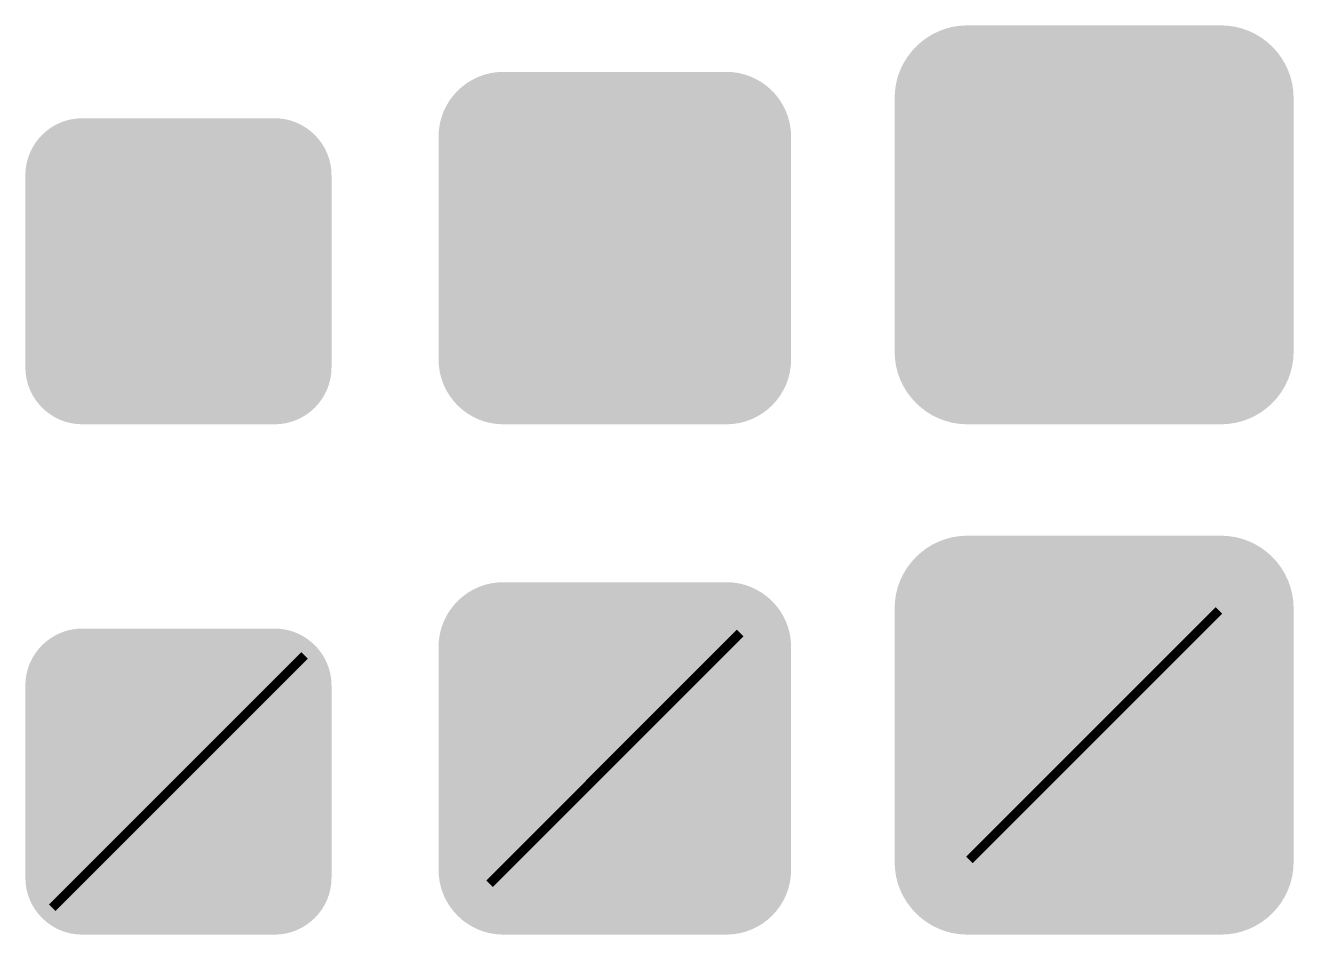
# Model space of a CAD drawing. Header units: millimetres. Extents: x 5277 to 6029, y 2052 to 2709.
# Drawn here: x 5904 to 5931.33, y 2491.63 to 2511.23 of the extents above; entities that cross this region are included whole.
import ezdxf

# ---------------------------------------------------------------- set-up
doc = ezdxf.new("R2010")
doc.units = ezdxf.units.MM
doc.layers.add('AirTransportObj', color=7, linetype='CONTINUOUS', true_color=0x000000, plot=False)

# ---------------------------------------------------------------- blocks, each defined once
blk = doc.blocks.new('602031206_рек_мз')
at = {"layer": 'AirTransportObj', "linetype": 'Continuous'}
h = blk.add_hatch(color=256, dxfattribs=at)
edge = h.paths.add_edge_path()
edge.add_spline(control_points=[(0, 0), (0, 0.675), (0.55, 1.225), (1.225, 1.225)], knot_values=[-1, -1, -1, -1, 0, 0, 0, 0], degree=3, periodic=0)
edge.add_line((1.225, 1.225), (5.372, 1.225))
edge.add_spline(control_points=[(5.372, 1.225), (6.047, 1.225), (6.598, 0.675), (6.598, 0)], knot_values=[-1, -1, -1, -1, 0, 0, 0, 0], degree=3, periodic=0)
edge.add_line((6.598, 0), (6.598, -4.147))
edge.add_spline(control_points=[(6.598, -4.147), (6.598, -4.822), (6.047, -5.372), (5.372, -5.372)], knot_values=[-1, -1, -1, -1, 0, 0, 0, 0], degree=3, periodic=0)
edge.add_line((5.372, -5.372), (1.225, -5.372))
edge.add_spline(control_points=[(1.225, -5.372), (0.55, -5.372), (0, -4.822), (0, -4.147)], knot_values=[-1, -1, -1, -1, 0, 0, 0, 0], degree=3, periodic=0)
edge.add_line((0, -4.147), (0, 0))
edge = h.paths.add_edge_path(flags=16)
edge.add_spline(control_points=[(0.313, -4.147), (0.313, -4.652), (0.72, -5.059), (1.225, -5.059)], knot_values=[-1, -1, -1, -1, 0, 0, 0, 0], degree=3, periodic=0)
edge.add_line((1.225, -5.059), (5.372, -5.059))
edge.add_spline(control_points=[(5.372, -5.059), (5.878, -5.059), (6.285, -4.652), (6.285, -4.147)], knot_values=[-1, -1, -1, -1, 0, 0, 0, 0], degree=3, periodic=0)
edge.add_line((6.285, -4.147), (6.285, 0))
edge.add_spline(control_points=[(6.285, 0), (6.285, 0.505), (5.878, 0.912), (5.372, 0.912)], knot_values=[-1, -1, -1, -1, 0, 0, 0, 0], degree=3, periodic=0)
edge.add_line((5.372, 0.912), (1.225, 0.912))
edge.add_spline(control_points=[(1.225, 0.912), (0.72, 0.912), (0.313, 0.505), (0.313, 0)], knot_values=[-1, -1, -1, -1, 0, 0, 0, 0], degree=3, periodic=0)
edge.add_line((0.313, 0), (0.313, -4.147))
at = {"layer": 'AirTransportObj', "linetype": 'Continuous', "true_color": 0xffff00}
h = blk.add_hatch(color=2, dxfattribs=at)
edge = h.paths.add_edge_path()
edge.add_line((0.313, 0), (0.313, -4.147))
edge.add_spline(control_points=[(0.313, -4.147), (0.313, -4.652), (0.72, -5.059), (1.225, -5.059)], knot_values=[-1, -1, -1, -1, 0, 0, 0, 0], degree=3, periodic=0)
edge.add_line((1.225, -5.059), (5.372, -5.059))
edge.add_spline(control_points=[(5.372, -5.059), (5.878, -5.059), (6.285, -4.652), (6.285, -4.147)], knot_values=[-1, -1, -1, -1, 0, 0, 0, 0], degree=3, periodic=0)
edge.add_line((6.285, -4.147), (6.285, 0))
edge.add_spline(control_points=[(6.285, 0), (6.285, 0.505), (5.878, 0.912), (5.372, 0.912)], knot_values=[-1, -1, -1, -1, 0, 0, 0, 0], degree=3, periodic=0)
edge.add_line((5.372, 0.912), (1.225, 0.912))
edge.add_spline(control_points=[(1.225, 0.912), (0.72, 0.912), (0.313, 0.505), (0.313, 0)], knot_values=[-1, -1, -1, -1, 0, 0, 0, 0], degree=3, periodic=0)
at = {"layer": 'AirTransportObj', "linetype": 'Continuous'}
h = blk.add_hatch(color=256, dxfattribs=at)
h.paths.add_polyline_path([(4.385, 0.705), (4.856, 0.411), (4.797, 0.272), (4.688, -0.048), (4.637, -0.229), (4.578, -0.456), (4.519, -0.89), (4.519, -1.096), (4.519, -1.125), (4.519, -1.155), (4.524, -1.378), (4.599, -1.836), (4.671, -2.072), (4.742, -2.312), (4.949, -2.791), (5.083, -3.031), (4.469, -3.04), (4.318, -2.808), (4.078, -2.329), (3.989, -2.08), (3.93, -1.912), (3.85, -1.559), (3.829, -1.373), (3.442, -1.373), (3.956, -4.319), (5.386, -4.319), (5.386, -4.841), (1.263, -4.841), (1.263, -4.319), (1.928, -4.319), (2.079, 0.108), (3.19, 0.108), (3.35, -0.835), (3.829, -0.835), (3.838, -0.717), (3.901, -0.427), (3.956, -0.254), (4.027, -0.014), (4.242, 0.465)])
h.paths.add_polyline_path([(5.113, -0.894), (5.161, -0.94), (5.21, -1.054), (5.21, -1.121), (5.21, -1.188), (5.161, -1.304), (5.113, -1.352), (5.064, -1.401), (4.949, -1.449), (4.881, -1.449), (4.814, -1.449), (4.7, -1.401), (4.654, -1.352), (4.608, -1.304), (4.562, -1.188), (4.562, -1.121), (4.562, -1.054), (4.608, -0.94), (4.654, -0.894), (4.7, -0.848), (4.814, -0.801), (4.881, -0.801), (4.949, -0.801), (5.064, -0.848)])
blk = doc.blocks.new('602031206_рек_рз')
at = {"layer": 'AirTransportObj', "linetype": 'Continuous'}
h = blk.add_hatch(color=256, dxfattribs=at)
edge = h.paths.add_edge_path()
edge.add_spline(control_points=[(-0.095, -0.169), (-0.095, 0.599), (0.531, 1.225), (1.3, 1.225)], knot_values=[-1, -1, -1, -1, 0, 0, 0, 0], degree=3, periodic=0)
edge.add_line((1.3, 1.225), (6.108, 1.225))
edge.add_spline(control_points=[(6.108, 1.225), (6.877, 1.225), (7.503, 0.599), (7.503, -0.169)], knot_values=[-1, -1, -1, -1, 0, 0, 0, 0], degree=3, periodic=0)
edge.add_line((7.503, -0.169), (7.503, -4.978))
edge.add_spline(control_points=[(7.503, -4.978), (7.503, -5.747), (6.877, -6.372), (6.108, -6.372)], knot_values=[-1, -1, -1, -1, 0, 0, 0, 0], degree=3, periodic=0)
edge.add_line((6.108, -6.372), (1.3, -6.372))
edge.add_spline(control_points=[(1.3, -6.372), (0.531, -6.372), (-0.095, -5.747), (-0.095, -4.978)], knot_values=[-1, -1, -1, -1, 0, 0, 0, 0], degree=3, periodic=0)
edge.add_line((-0.095, -4.978), (-0.095, -0.169))
edge = h.paths.add_edge_path(flags=16)
edge.add_spline(control_points=[(0.218, -4.978), (0.218, -5.577), (0.701, -6.059), (1.3, -6.059)], knot_values=[-1, -1, -1, -1, 0, 0, 0, 0], degree=3, periodic=0)
edge.add_line((1.3, -6.059), (6.108, -6.059))
edge.add_spline(control_points=[(6.108, -6.059), (6.707, -6.059), (7.19, -5.577), (7.19, -4.978)], knot_values=[-1, -1, -1, -1, 0, 0, 0, 0], degree=3, periodic=0)
edge.add_line((7.19, -4.978), (7.19, -0.169))
edge.add_spline(control_points=[(7.19, -0.169), (7.19, 0.43), (6.707, 0.912), (6.108, 0.912)], knot_values=[-1, -1, -1, -1, 0, 0, 0, 0], degree=3, periodic=0)
edge.add_line((6.108, 0.912), (1.3, 0.912))
edge.add_spline(control_points=[(1.3, 0.912), (0.701, 0.912), (0.218, 0.43), (0.218, -0.169)], knot_values=[-1, -1, -1, -1, 0, 0, 0, 0], degree=3, periodic=0)
edge.add_line((0.218, -0.169), (0.218, -4.978))
at = {"layer": 'AirTransportObj', "linetype": 'Continuous', "true_color": 0xffff00}
h = blk.add_hatch(color=2, dxfattribs=at)
edge = h.paths.add_edge_path()
edge.add_spline(control_points=[(0.218, -4.978), (0.218, -5.577), (0.701, -6.059), (1.3, -6.059)], knot_values=[-1, -1, -1, -1, 0, 0, 0, 0], degree=3, periodic=0)
edge.add_line((1.3, -6.059), (6.108, -6.059))
edge.add_spline(control_points=[(6.108, -6.059), (6.707, -6.059), (7.19, -5.577), (7.19, -4.978)], knot_values=[-1, -1, -1, -1, 0, 0, 0, 0], degree=3, periodic=0)
edge.add_line((7.19, -4.978), (7.19, -0.169))
edge.add_spline(control_points=[(7.19, -0.169), (7.19, 0.43), (6.707, 0.912), (6.108, 0.912)], knot_values=[-1, -1, -1, -1, 0, 0, 0, 0], degree=3, periodic=0)
edge.add_line((6.108, 0.912), (1.3, 0.912))
edge.add_spline(control_points=[(1.3, 0.912), (0.701, 0.912), (0.218, 0.43), (0.218, -0.169)], knot_values=[-1, -1, -1, -1, 0, 0, 0, 0], degree=3, periodic=0)
edge.add_line((0.218, -0.169), (0.218, -4.978))
at = {"layer": 'AirTransportObj', "linetype": 'Continuous'}
h = blk.add_hatch(color=256, dxfattribs=at)
edge = h.paths.add_edge_path()
edge.add_line((0.426, -0.513), (0.426, -4.634))
edge.add_spline(control_points=[(0.426, -4.634), (0.426, -5.305), (0.973, -5.852), (1.644, -5.852)], knot_values=[0, 0, 0, 0, 1, 1, 1, 1], degree=3, periodic=0)
edge.add_line((1.644, -5.852), (5.765, -5.852))
edge.add_spline(control_points=[(5.765, -5.852), (6.435, -5.852), (6.983, -5.305), (6.983, -4.634)], knot_values=[0, 0, 0, 0, 1, 1, 1, 1], degree=3, periodic=0)
edge.add_line((6.983, -4.634), (6.983, -0.513))
edge.add_spline(control_points=[(6.983, -0.513), (6.983, 0.158), (6.435, 0.705), (5.765, 0.705)], knot_values=[0, 0, 0, 0, 1, 1, 1, 1], degree=3, periodic=0)
edge.add_line((5.765, 0.705), (1.644, 0.705))
edge.add_spline(control_points=[(1.644, 0.705), (0.973, 0.705), (0.426, 0.158), (0.426, -0.513)], knot_values=[0, 0, 0, 0, 1, 1, 1, 1], degree=3, periodic=0)
edge = h.paths.add_edge_path(flags=16)
edge.add_spline(control_points=[(0.737, -4.634), (0.737, -5.136), (1.142, -5.541), (1.644, -5.541)], knot_values=[-1, -1, -1, -1, 0, 0, 0, 0], degree=3, periodic=0)
edge.add_line((1.644, -5.541), (5.765, -5.541))
edge.add_spline(control_points=[(5.765, -5.541), (6.267, -5.541), (6.671, -5.136), (6.671, -4.634)], knot_values=[-1, -1, -1, -1, 0, 0, 0, 0], degree=3, periodic=0)
edge.add_line((6.671, -4.634), (6.671, -0.513))
edge.add_spline(control_points=[(6.671, -0.513), (6.671, -0.011), (6.267, 0.394), (5.765, 0.394)], knot_values=[-1, -1, -1, -1, 0, 0, 0, 0], degree=3, periodic=0)
edge.add_line((5.765, 0.394), (1.644, 0.394))
edge.add_spline(control_points=[(1.644, 0.394), (1.142, 0.394), (0.737, -0.011), (0.737, -0.513)], knot_values=[-1, -1, -1, -1, 0, 0, 0, 0], degree=3, periodic=0)
edge.add_line((0.737, -0.513), (0.737, -4.634))
h = blk.add_hatch(color=256, dxfattribs=at)
h.paths.add_polyline_path([(4.771, 0.192), (5.243, -0.102), (5.184, -0.241), (5.074, -0.561), (5.024, -0.742), (4.965, -0.969), (4.906, -1.403), (4.906, -1.609), (4.906, -1.638), (4.906, -1.668), (4.91, -1.891), (4.986, -2.349), (5.058, -2.585), (5.129, -2.825), (5.335, -3.304), (5.47, -3.544), (4.856, -3.553), (4.704, -3.321), (4.464, -2.842), (4.376, -2.593), (4.317, -2.425), (4.237, -2.072), (4.216, -1.886), (3.829, -1.886), (4.342, -4.832), (5.773, -4.832), (5.773, -5.353), (1.649, -5.353), (1.649, -4.832), (2.314, -4.832), (2.466, -0.405), (3.577, -0.405), (3.736, -1.348), (4.216, -1.348), (4.224, -1.23), (4.288, -0.94), (4.342, -0.767), (4.414, -0.527), (4.628, -0.048)])
h.paths.add_polyline_path([(5.499, -1.407), (5.548, -1.453), (5.596, -1.567), (5.596, -1.634), (5.596, -1.701), (5.548, -1.817), (5.499, -1.865), (5.451, -1.914), (5.335, -1.962), (5.268, -1.962), (5.201, -1.962), (5.087, -1.914), (5.041, -1.865), (4.994, -1.817), (4.948, -1.701), (4.948, -1.634), (4.948, -1.567), (4.994, -1.453), (5.041, -1.407), (5.087, -1.36), (5.201, -1.314), (5.268, -1.314), (5.335, -1.314), (5.451, -1.36)])
blk = doc.blocks.new('602031206_рек_фз')
at = {"layer": 'AirTransportObj', "linetype": 'Continuous'}
h = blk.add_hatch(color=256, dxfattribs=at)
edge = h.paths.add_edge_path()
edge.add_spline(control_points=[(-0.266, -0.339), (-0.266, 0.523), (0.438, 1.227), (1.3, 1.227)], knot_values=[-1, -1, -1, -1, 0, 0, 0, 0], degree=3, periodic=0)
edge.add_line((1.3, 1.227), (6.769, 1.227))
edge.add_spline(control_points=[(6.769, 1.227), (7.632, 1.227), (8.333, 0.523), (8.333, -0.339)], knot_values=[-1, -1, -1, -1, 0, 0, 0, 0], degree=3, periodic=0)
edge.add_line((8.333, -0.339), (8.333, -5.806))
edge.add_spline(control_points=[(8.333, -5.806), (8.333, -6.669), (7.632, -7.372), (6.769, -7.372)], knot_values=[-1, -1, -1, -1, 0, 0, 0, 0], degree=3, periodic=0)
edge.add_line((6.769, -7.372), (1.3, -7.372))
edge.add_spline(control_points=[(1.3, -7.372), (0.438, -7.372), (-0.266, -6.669), (-0.266, -5.806)], knot_values=[-1, -1, -1, -1, 0, 0, 0, 0], degree=3, periodic=0)
edge.add_line((-0.266, -5.806), (-0.266, -0.339))
edge = h.paths.add_edge_path(flags=16)
edge.add_spline(control_points=[(0.047, -5.806), (0.047, -6.5), (0.606, -7.059), (1.3, -7.059)], knot_values=[-1, -1, -1, -1, 0, 0, 0, 0], degree=3, periodic=0)
edge.add_line((1.3, -7.059), (6.769, -7.059))
edge.add_spline(control_points=[(6.769, -7.059), (7.463, -7.059), (8.022, -6.5), (8.022, -5.806)], knot_values=[-1, -1, -1, -1, 0, 0, 0, 0], degree=3, periodic=0)
edge.add_line((8.022, -5.806), (8.022, -0.339))
edge.add_spline(control_points=[(8.022, -0.339), (8.022, 0.355), (7.463, 0.914), (6.769, 0.914)], knot_values=[-1, -1, -1, -1, 0, 0, 0, 0], degree=3, periodic=0)
edge.add_line((6.769, 0.914), (1.3, 0.914))
edge.add_spline(control_points=[(1.3, 0.914), (0.606, 0.914), (0.047, 0.355), (0.047, -0.339)], knot_values=[-1, -1, -1, -1, 0, 0, 0, 0], degree=3, periodic=0)
edge.add_line((0.047, -0.339), (0.047, -5.806))
at = {"layer": 'AirTransportObj', "linetype": 'Continuous', "true_color": 0xffff00}
h = blk.add_hatch(color=2, dxfattribs=at)
edge = h.paths.add_edge_path()
edge.add_spline(control_points=[(0.047, -5.806), (0.047, -6.5), (0.606, -7.059), (1.3, -7.059)], knot_values=[-1, -1, -1, -1, 0, 0, 0, 0], degree=3, periodic=0)
edge.add_line((1.3, -7.059), (6.769, -7.059))
edge.add_spline(control_points=[(6.769, -7.059), (7.463, -7.059), (8.022, -6.5), (8.022, -5.806)], knot_values=[-1, -1, -1, -1, 0, 0, 0, 0], degree=3, periodic=0)
edge.add_line((8.022, -5.806), (8.022, -0.339))
edge.add_spline(control_points=[(8.022, -0.339), (8.022, 0.355), (7.463, 0.914), (6.769, 0.914)], knot_values=[-1, -1, -1, -1, 0, 0, 0, 0], degree=3, periodic=0)
edge.add_line((6.769, 0.914), (1.3, 0.914))
edge.add_spline(control_points=[(1.3, 0.914), (0.606, 0.914), (0.047, 0.355), (0.047, -0.339)], knot_values=[-1, -1, -1, -1, 0, 0, 0, 0], degree=3, periodic=0)
edge.add_line((0.047, -0.339), (0.047, -5.806))
at = {"layer": 'AirTransportObj', "linetype": 'Continuous'}
h = blk.add_hatch(color=256, dxfattribs=at)
edge = h.paths.add_edge_path()
edge.add_line((0.252, -0.679), (0.252, -5.464))
edge.add_spline(control_points=[(0.252, -5.464), (0.252, -6.23), (0.877, -6.854), (1.642, -6.854)], knot_values=[0, 0, 0, 0, 1, 1, 1, 1], degree=3, periodic=0)
edge.add_line((1.642, -6.854), (6.427, -6.854))
edge.add_spline(control_points=[(6.427, -6.854), (7.193, -6.854), (7.815, -6.23), (7.815, -5.464)], knot_values=[0, 0, 0, 0, 1, 1, 1, 1], degree=3, periodic=0)
edge.add_line((7.815, -5.464), (7.815, -0.679))
edge.add_spline(control_points=[(7.815, -0.679), (7.815, 0.086), (7.193, 0.709), (6.427, 0.709)], knot_values=[0, 0, 0, 0, 1, 1, 1, 1], degree=3, periodic=0)
edge.add_line((6.427, 0.709), (1.642, 0.709))
edge.add_spline(control_points=[(1.642, 0.709), (0.877, 0.709), (0.252, 0.086), (0.252, -0.679)], knot_values=[0, 0, 0, 0, 1, 1, 1, 1], degree=3, periodic=0)
edge = h.paths.add_edge_path(flags=16)
edge.add_line((0.565, -0.679), (0.565, -5.464))
edge.add_spline(control_points=[(0.565, -5.464), (0.565, -6.06), (1.046, -6.541), (1.642, -6.541)], knot_values=[-1, -1, -1, -1, 0, 0, 0, 0], degree=3, periodic=0)
edge.add_line((1.642, -6.541), (6.427, -6.541))
edge.add_spline(control_points=[(6.427, -6.541), (7.024, -6.541), (7.502, -6.06), (7.502, -5.464)], knot_values=[-1, -1, -1, -1, 0, 0, 0, 0], degree=3, periodic=0)
edge.add_line((7.502, -5.464), (7.502, -0.679))
edge.add_spline(control_points=[(7.502, -0.679), (7.502, -0.083), (7.024, 0.396), (6.427, 0.396)], knot_values=[-1, -1, -1, -1, 0, 0, 0, 0], degree=3, periodic=0)
edge.add_line((6.427, 0.396), (1.642, 0.396))
edge.add_spline(control_points=[(1.642, 0.396), (1.046, 0.396), (0.565, -0.083), (0.565, -0.679)], knot_values=[-1, -1, -1, -1, 0, 0, 0, 0], degree=3, periodic=0)
h = blk.add_hatch(color=256, dxfattribs=at)
edge = h.paths.add_edge_path()
edge.add_line((0.77, -1.021), (0.77, -5.124))
edge.add_spline(control_points=[(0.77, -5.124), (0.77, -5.792), (1.314, -6.336), (1.982, -6.336)], knot_values=[0, 0, 0, 0, 1, 1, 1, 1], degree=3, periodic=0)
edge.add_line((1.982, -6.336), (6.085, -6.336))
edge.add_spline(control_points=[(6.085, -6.336), (6.753, -6.336), (7.297, -5.792), (7.297, -5.124)], knot_values=[0, 0, 0, 0, 1, 1, 1, 1], degree=3, periodic=0)
edge.add_line((7.297, -5.124), (7.297, -1.021))
edge.add_spline(control_points=[(7.297, -1.021), (7.297, -0.353), (6.753, 0.191), (6.085, 0.191)], knot_values=[0, 0, 0, 0, 1, 1, 1, 1], degree=3, periodic=0)
edge.add_line((6.085, 0.191), (1.982, 0.191))
edge.add_spline(control_points=[(1.982, 0.191), (1.314, 0.191), (0.77, -0.353), (0.77, -1.021)], knot_values=[0, 0, 0, 0, 1, 1, 1, 1], degree=3, periodic=0)
edge = h.paths.add_edge_path(flags=16)
edge.add_line((1.081, -1.021), (1.081, -5.124))
edge.add_spline(control_points=[(1.081, -5.124), (1.081, -5.624), (1.482, -6.025), (1.982, -6.025)], knot_values=[-1, -1, -1, -1, 0, 0, 0, 0], degree=3, periodic=0)
edge.add_line((1.982, -6.025), (6.085, -6.025))
edge.add_spline(control_points=[(6.085, -6.025), (6.585, -6.025), (6.986, -5.624), (6.986, -5.124)], knot_values=[-1, -1, -1, -1, 0, 0, 0, 0], degree=3, periodic=0)
edge.add_line((6.986, -5.124), (6.986, -1.021))
edge.add_spline(control_points=[(6.986, -1.021), (6.986, -0.521), (6.585, -0.12), (6.085, -0.12)], knot_values=[-1, -1, -1, -1, 0, 0, 0, 0], degree=3, periodic=0)
edge.add_line((6.085, -0.12), (1.982, -0.12))
edge.add_spline(control_points=[(1.982, -0.12), (1.482, -0.12), (1.081, -0.521), (1.081, -1.021)], knot_values=[-1, -1, -1, -1, 0, 0, 0, 0], degree=3, periodic=0)
h = blk.add_hatch(color=256, dxfattribs=at)
h.paths.add_polyline_path([(5.086, -0.316), (5.557, -0.61), (5.498, -0.749), (5.389, -1.069), (5.338, -1.25), (5.279, -1.477), (5.221, -1.91), (5.221, -2.117), (5.221, -2.146), (5.221, -2.175), (5.225, -2.398), (5.3, -2.857), (5.372, -3.093), (5.444, -3.333), (5.65, -3.812), (5.784, -4.052), (5.17, -4.06), (5.019, -3.829), (4.779, -3.349), (4.69, -3.101), (4.631, -2.933), (4.552, -2.579), (4.53, -2.394), (4.143, -2.394), (4.657, -5.34), (6.087, -5.34), (6.087, -5.861), (1.964, -5.861), (1.964, -5.34), (2.629, -5.34), (2.78, -0.913), (3.891, -0.913), (4.051, -1.856), (4.53, -1.856), (4.539, -1.738), (4.602, -1.448), (4.657, -1.275), (4.728, -1.035), (4.943, -0.556)])
h.paths.add_polyline_path([(5.814, -1.915), (5.862, -1.961), (5.911, -2.075), (5.911, -2.142), (5.911, -2.209), (5.862, -2.325), (5.814, -2.373), (5.765, -2.422), (5.65, -2.47), (5.582, -2.47), (5.515, -2.47), (5.401, -2.422), (5.355, -2.373), (5.309, -2.325), (5.263, -2.209), (5.263, -2.142), (5.263, -2.075), (5.309, -1.961), (5.355, -1.915), (5.401, -1.868), (5.515, -1.822), (5.582, -1.822), (5.65, -1.822), (5.765, -1.868)])
blk = doc.blocks.new('602031206_ликв_мз')
at = {"layer": 'AirTransportObj', "linetype": 'Continuous'}
h = blk.add_hatch(color=256, dxfattribs=at)
edge = h.paths.add_edge_path()
edge.add_spline(control_points=[(0, 0), (0, 0.675), (0.55, 1.225), (1.225, 1.225)], knot_values=[-1, -1, -1, -1, 0, 0, 0, 0], degree=3, periodic=0)
edge.add_line((1.225, 1.225), (5.372, 1.225))
edge.add_spline(control_points=[(5.372, 1.225), (6.047, 1.225), (6.598, 0.675), (6.598, 0)], knot_values=[-1, -1, -1, -1, 0, 0, 0, 0], degree=3, periodic=0)
edge.add_line((6.598, 0), (6.598, -4.147))
edge.add_spline(control_points=[(6.598, -4.147), (6.598, -4.822), (6.047, -5.372), (5.372, -5.372)], knot_values=[-1, -1, -1, -1, 0, 0, 0, 0], degree=3, periodic=0)
edge.add_line((5.372, -5.372), (1.225, -5.372))
edge.add_spline(control_points=[(1.225, -5.372), (0.55, -5.372), (0, -4.822), (0, -4.147)], knot_values=[-1, -1, -1, -1, 0, 0, 0, 0], degree=3, periodic=0)
edge.add_line((0, -4.147), (0, 0))
edge = h.paths.add_edge_path(flags=16)
edge.add_spline(control_points=[(0.313, -4.147), (0.313, -4.652), (0.72, -5.059), (1.225, -5.059)], knot_values=[-1, -1, -1, -1, 0, 0, 0, 0], degree=3, periodic=0)
edge.add_line((1.225, -5.059), (5.372, -5.059))
edge.add_spline(control_points=[(5.372, -5.059), (5.878, -5.059), (6.285, -4.652), (6.285, -4.147)], knot_values=[-1, -1, -1, -1, 0, 0, 0, 0], degree=3, periodic=0)
edge.add_line((6.285, -4.147), (6.285, 0))
edge.add_spline(control_points=[(6.285, 0), (6.285, 0.505), (5.878, 0.912), (5.372, 0.912)], knot_values=[-1, -1, -1, -1, 0, 0, 0, 0], degree=3, periodic=0)
edge.add_line((5.372, 0.912), (1.225, 0.912))
edge.add_spline(control_points=[(1.225, 0.912), (0.72, 0.912), (0.313, 0.505), (0.313, 0)], knot_values=[-1, -1, -1, -1, 0, 0, 0, 0], degree=3, periodic=0)
edge.add_line((0.313, 0), (0.313, -4.147))
at = {"layer": 'AirTransportObj', "linetype": 'Continuous', "true_color": 0xffffff}
h = blk.add_hatch(color=7, dxfattribs=at)
edge = h.paths.add_edge_path()
edge.add_line((0.313, 0), (0.313, -4.147))
edge.add_spline(control_points=[(0.313, -4.147), (0.313, -4.652), (0.72, -5.059), (1.225, -5.059)], knot_values=[-1, -1, -1, -1, 0, 0, 0, 0], degree=3, periodic=0)
edge.add_line((1.225, -5.059), (5.372, -5.059))
edge.add_spline(control_points=[(5.372, -5.059), (5.878, -5.059), (6.285, -4.652), (6.285, -4.147)], knot_values=[-1, -1, -1, -1, 0, 0, 0, 0], degree=3, periodic=0)
edge.add_line((6.285, -4.147), (6.285, 0))
edge.add_spline(control_points=[(6.285, 0), (6.285, 0.505), (5.878, 0.912), (5.372, 0.912)], knot_values=[-1, -1, -1, -1, 0, 0, 0, 0], degree=3, periodic=0)
edge.add_line((5.372, 0.912), (1.225, 0.912))
edge.add_spline(control_points=[(1.225, 0.912), (0.72, 0.912), (0.313, 0.505), (0.313, 0)], knot_values=[-1, -1, -1, -1, 0, 0, 0, 0], degree=3, periodic=0)
at = {"layer": 'AirTransportObj', "linetype": 'Continuous'}
h = blk.add_hatch(color=256, dxfattribs=at)
h.paths.add_polyline_path([(4.385, 0.705), (4.856, 0.411), (4.797, 0.272), (4.688, -0.048), (4.637, -0.229), (4.578, -0.456), (4.519, -0.89), (4.519, -1.096), (4.519, -1.125), (4.519, -1.155), (4.524, -1.378), (4.599, -1.836), (4.671, -2.072), (4.742, -2.312), (4.949, -2.791), (5.083, -3.031), (4.469, -3.04), (4.318, -2.808), (4.078, -2.329), (3.989, -2.08), (3.93, -1.912), (3.85, -1.559), (3.829, -1.373), (3.442, -1.373), (3.956, -4.319), (5.386, -4.319), (5.386, -4.841), (1.263, -4.841), (1.263, -4.319), (1.928, -4.319), (2.079, 0.108), (3.19, 0.108), (3.35, -0.835), (3.829, -0.835), (3.838, -0.717), (3.901, -0.427), (3.956, -0.254), (4.027, -0.014), (4.242, 0.465)])
h.paths.add_polyline_path([(5.113, -0.894), (5.161, -0.94), (5.21, -1.054), (5.21, -1.121), (5.21, -1.188), (5.161, -1.304), (5.113, -1.352), (5.064, -1.401), (4.949, -1.449), (4.881, -1.449), (4.814, -1.449), (4.7, -1.401), (4.654, -1.352), (4.608, -1.304), (4.562, -1.188), (4.562, -1.121), (4.562, -1.054), (4.608, -0.94), (4.654, -0.894), (4.7, -0.848), (4.814, -0.801), (4.881, -0.801), (4.949, -0.801), (5.064, -0.848)])
at = {"layer": 'AirTransportObj', "color": 1, "linetype": 'Continuous', "true_color": 0xff0000, "const_width": 0.2}
blk.add_lwpolyline([(0.58, -4.793), (6.018, 0.646)], dxfattribs=at)
blk = doc.blocks.new('602031206_ликв_рз')
at = {"layer": 'AirTransportObj', "linetype": 'Continuous'}
h = blk.add_hatch(color=256, dxfattribs=at)
edge = h.paths.add_edge_path()
edge.add_spline(control_points=[(-0.095, -0.169), (-0.095, 0.599), (0.531, 1.225), (1.3, 1.225)], knot_values=[-1, -1, -1, -1, 0, 0, 0, 0], degree=3, periodic=0)
edge.add_line((1.3, 1.225), (6.108, 1.225))
edge.add_spline(control_points=[(6.108, 1.225), (6.877, 1.225), (7.503, 0.599), (7.503, -0.169)], knot_values=[-1, -1, -1, -1, 0, 0, 0, 0], degree=3, periodic=0)
edge.add_line((7.503, -0.169), (7.503, -4.978))
edge.add_spline(control_points=[(7.503, -4.978), (7.503, -5.747), (6.877, -6.372), (6.108, -6.372)], knot_values=[-1, -1, -1, -1, 0, 0, 0, 0], degree=3, periodic=0)
edge.add_line((6.108, -6.372), (1.3, -6.372))
edge.add_spline(control_points=[(1.3, -6.372), (0.531, -6.372), (-0.095, -5.747), (-0.095, -4.978)], knot_values=[-1, -1, -1, -1, 0, 0, 0, 0], degree=3, periodic=0)
edge.add_line((-0.095, -4.978), (-0.095, -0.169))
edge = h.paths.add_edge_path(flags=16)
edge.add_spline(control_points=[(0.218, -4.978), (0.218, -5.577), (0.701, -6.059), (1.3, -6.059)], knot_values=[-1, -1, -1, -1, 0, 0, 0, 0], degree=3, periodic=0)
edge.add_line((1.3, -6.059), (6.108, -6.059))
edge.add_spline(control_points=[(6.108, -6.059), (6.707, -6.059), (7.19, -5.577), (7.19, -4.978)], knot_values=[-1, -1, -1, -1, 0, 0, 0, 0], degree=3, periodic=0)
edge.add_line((7.19, -4.978), (7.19, -0.169))
edge.add_spline(control_points=[(7.19, -0.169), (7.19, 0.43), (6.707, 0.912), (6.108, 0.912)], knot_values=[-1, -1, -1, -1, 0, 0, 0, 0], degree=3, periodic=0)
edge.add_line((6.108, 0.912), (1.3, 0.912))
edge.add_spline(control_points=[(1.3, 0.912), (0.701, 0.912), (0.218, 0.43), (0.218, -0.169)], knot_values=[-1, -1, -1, -1, 0, 0, 0, 0], degree=3, periodic=0)
edge.add_line((0.218, -0.169), (0.218, -4.978))
at = {"layer": 'AirTransportObj', "linetype": 'Continuous', "true_color": 0xffffff}
h = blk.add_hatch(color=7, dxfattribs=at)
edge = h.paths.add_edge_path()
edge.add_spline(control_points=[(0.218, -4.978), (0.218, -5.577), (0.701, -6.059), (1.3, -6.059)], knot_values=[-1, -1, -1, -1, 0, 0, 0, 0], degree=3, periodic=0)
edge.add_line((1.3, -6.059), (6.108, -6.059))
edge.add_spline(control_points=[(6.108, -6.059), (6.707, -6.059), (7.19, -5.577), (7.19, -4.978)], knot_values=[-1, -1, -1, -1, 0, 0, 0, 0], degree=3, periodic=0)
edge.add_line((7.19, -4.978), (7.19, -0.169))
edge.add_spline(control_points=[(7.19, -0.169), (7.19, 0.43), (6.707, 0.912), (6.108, 0.912)], knot_values=[-1, -1, -1, -1, 0, 0, 0, 0], degree=3, periodic=0)
edge.add_line((6.108, 0.912), (1.3, 0.912))
edge.add_spline(control_points=[(1.3, 0.912), (0.701, 0.912), (0.218, 0.43), (0.218, -0.169)], knot_values=[-1, -1, -1, -1, 0, 0, 0, 0], degree=3, periodic=0)
edge.add_line((0.218, -0.169), (0.218, -4.978))
at = {"layer": 'AirTransportObj', "linetype": 'Continuous'}
h = blk.add_hatch(color=256, dxfattribs=at)
edge = h.paths.add_edge_path()
edge.add_line((0.426, -0.513), (0.426, -4.634))
edge.add_spline(control_points=[(0.426, -4.634), (0.426, -5.305), (0.973, -5.852), (1.644, -5.852)], knot_values=[0, 0, 0, 0, 1, 1, 1, 1], degree=3, periodic=0)
edge.add_line((1.644, -5.852), (5.765, -5.852))
edge.add_spline(control_points=[(5.765, -5.852), (6.435, -5.852), (6.983, -5.305), (6.983, -4.634)], knot_values=[0, 0, 0, 0, 1, 1, 1, 1], degree=3, periodic=0)
edge.add_line((6.983, -4.634), (6.983, -0.513))
edge.add_spline(control_points=[(6.983, -0.513), (6.983, 0.158), (6.435, 0.705), (5.765, 0.705)], knot_values=[0, 0, 0, 0, 1, 1, 1, 1], degree=3, periodic=0)
edge.add_line((5.765, 0.705), (1.644, 0.705))
edge.add_spline(control_points=[(1.644, 0.705), (0.973, 0.705), (0.426, 0.158), (0.426, -0.513)], knot_values=[0, 0, 0, 0, 1, 1, 1, 1], degree=3, periodic=0)
edge = h.paths.add_edge_path(flags=16)
edge.add_spline(control_points=[(0.737, -4.634), (0.737, -5.136), (1.142, -5.541), (1.644, -5.541)], knot_values=[-1, -1, -1, -1, 0, 0, 0, 0], degree=3, periodic=0)
edge.add_line((1.644, -5.541), (5.765, -5.541))
edge.add_spline(control_points=[(5.765, -5.541), (6.267, -5.541), (6.671, -5.136), (6.671, -4.634)], knot_values=[-1, -1, -1, -1, 0, 0, 0, 0], degree=3, periodic=0)
edge.add_line((6.671, -4.634), (6.671, -0.513))
edge.add_spline(control_points=[(6.671, -0.513), (6.671, -0.011), (6.267, 0.394), (5.765, 0.394)], knot_values=[-1, -1, -1, -1, 0, 0, 0, 0], degree=3, periodic=0)
edge.add_line((5.765, 0.394), (1.644, 0.394))
edge.add_spline(control_points=[(1.644, 0.394), (1.142, 0.394), (0.737, -0.011), (0.737, -0.513)], knot_values=[-1, -1, -1, -1, 0, 0, 0, 0], degree=3, periodic=0)
edge.add_line((0.737, -0.513), (0.737, -4.634))
h = blk.add_hatch(color=256, dxfattribs=at)
h.paths.add_polyline_path([(4.771, 0.192), (5.243, -0.102), (5.184, -0.241), (5.074, -0.561), (5.024, -0.742), (4.965, -0.969), (4.906, -1.403), (4.906, -1.609), (4.906, -1.638), (4.906, -1.668), (4.91, -1.891), (4.986, -2.349), (5.058, -2.585), (5.129, -2.825), (5.335, -3.304), (5.47, -3.544), (4.856, -3.553), (4.704, -3.321), (4.464, -2.842), (4.376, -2.593), (4.317, -2.425), (4.237, -2.072), (4.216, -1.886), (3.829, -1.886), (4.342, -4.832), (5.773, -4.832), (5.773, -5.353), (1.649, -5.353), (1.649, -4.832), (2.314, -4.832), (2.466, -0.405), (3.577, -0.405), (3.736, -1.348), (4.216, -1.348), (4.224, -1.23), (4.288, -0.94), (4.342, -0.767), (4.414, -0.527), (4.628, -0.048)])
h.paths.add_polyline_path([(5.499, -1.407), (5.548, -1.453), (5.596, -1.567), (5.596, -1.634), (5.596, -1.701), (5.548, -1.817), (5.499, -1.865), (5.451, -1.914), (5.335, -1.962), (5.268, -1.962), (5.201, -1.962), (5.087, -1.914), (5.041, -1.865), (4.994, -1.817), (4.948, -1.701), (4.948, -1.634), (4.948, -1.567), (4.994, -1.453), (5.041, -1.407), (5.087, -1.36), (5.201, -1.314), (5.268, -1.314), (5.335, -1.314), (5.451, -1.36)])
at = {"layer": 'AirTransportObj', "color": 1, "linetype": 'Continuous', "true_color": 0xff0000, "const_width": 0.2}
blk.add_lwpolyline([(1.002, -5.276), (6.406, 0.129)], dxfattribs=at)
blk = doc.blocks.new('602031206_ликв_фз')
at = {"layer": 'AirTransportObj', "linetype": 'Continuous'}
h = blk.add_hatch(color=256, dxfattribs=at)
edge = h.paths.add_edge_path()
edge.add_spline(control_points=[(-0.266, -0.339), (-0.266, 0.523), (0.438, 1.227), (1.3, 1.227)], knot_values=[-1, -1, -1, -1, 0, 0, 0, 0], degree=3, periodic=0)
edge.add_line((1.3, 1.227), (6.769, 1.227))
edge.add_spline(control_points=[(6.769, 1.227), (7.632, 1.227), (8.333, 0.523), (8.333, -0.339)], knot_values=[-1, -1, -1, -1, 0, 0, 0, 0], degree=3, periodic=0)
edge.add_line((8.333, -0.339), (8.333, -5.806))
edge.add_spline(control_points=[(8.333, -5.806), (8.333, -6.669), (7.632, -7.372), (6.769, -7.372)], knot_values=[-1, -1, -1, -1, 0, 0, 0, 0], degree=3, periodic=0)
edge.add_line((6.769, -7.372), (1.3, -7.372))
edge.add_spline(control_points=[(1.3, -7.372), (0.438, -7.372), (-0.266, -6.669), (-0.266, -5.806)], knot_values=[-1, -1, -1, -1, 0, 0, 0, 0], degree=3, periodic=0)
edge.add_line((-0.266, -5.806), (-0.266, -0.339))
edge = h.paths.add_edge_path(flags=16)
edge.add_spline(control_points=[(0.047, -5.806), (0.047, -6.5), (0.606, -7.059), (1.3, -7.059)], knot_values=[-1, -1, -1, -1, 0, 0, 0, 0], degree=3, periodic=0)
edge.add_line((1.3, -7.059), (6.769, -7.059))
edge.add_spline(control_points=[(6.769, -7.059), (7.463, -7.059), (8.022, -6.5), (8.022, -5.806)], knot_values=[-1, -1, -1, -1, 0, 0, 0, 0], degree=3, periodic=0)
edge.add_line((8.022, -5.806), (8.022, -0.339))
edge.add_spline(control_points=[(8.022, -0.339), (8.022, 0.355), (7.463, 0.914), (6.769, 0.914)], knot_values=[-1, -1, -1, -1, 0, 0, 0, 0], degree=3, periodic=0)
edge.add_line((6.769, 0.914), (1.3, 0.914))
edge.add_spline(control_points=[(1.3, 0.914), (0.606, 0.914), (0.047, 0.355), (0.047, -0.339)], knot_values=[-1, -1, -1, -1, 0, 0, 0, 0], degree=3, periodic=0)
edge.add_line((0.047, -0.339), (0.047, -5.806))
at = {"layer": 'AirTransportObj', "linetype": 'Continuous', "true_color": 0xffffff}
h = blk.add_hatch(color=7, dxfattribs=at)
edge = h.paths.add_edge_path()
edge.add_spline(control_points=[(0.047, -5.806), (0.047, -6.5), (0.606, -7.059), (1.3, -7.059)], knot_values=[-1, -1, -1, -1, 0, 0, 0, 0], degree=3, periodic=0)
edge.add_line((1.3, -7.059), (6.769, -7.059))
edge.add_spline(control_points=[(6.769, -7.059), (7.463, -7.059), (8.022, -6.5), (8.022, -5.806)], knot_values=[-1, -1, -1, -1, 0, 0, 0, 0], degree=3, periodic=0)
edge.add_line((8.022, -5.806), (8.022, -0.339))
edge.add_spline(control_points=[(8.022, -0.339), (8.022, 0.355), (7.463, 0.914), (6.769, 0.914)], knot_values=[-1, -1, -1, -1, 0, 0, 0, 0], degree=3, periodic=0)
edge.add_line((6.769, 0.914), (1.3, 0.914))
edge.add_spline(control_points=[(1.3, 0.914), (0.606, 0.914), (0.047, 0.355), (0.047, -0.339)], knot_values=[-1, -1, -1, -1, 0, 0, 0, 0], degree=3, periodic=0)
edge.add_line((0.047, -0.339), (0.047, -5.806))
at = {"layer": 'AirTransportObj', "linetype": 'Continuous'}
h = blk.add_hatch(color=256, dxfattribs=at)
edge = h.paths.add_edge_path()
edge.add_line((0.252, -0.679), (0.252, -5.464))
edge.add_spline(control_points=[(0.252, -5.464), (0.252, -6.23), (0.877, -6.854), (1.642, -6.854)], knot_values=[0, 0, 0, 0, 1, 1, 1, 1], degree=3, periodic=0)
edge.add_line((1.642, -6.854), (6.427, -6.854))
edge.add_spline(control_points=[(6.427, -6.854), (7.193, -6.854), (7.815, -6.23), (7.815, -5.464)], knot_values=[0, 0, 0, 0, 1, 1, 1, 1], degree=3, periodic=0)
edge.add_line((7.815, -5.464), (7.815, -0.679))
edge.add_spline(control_points=[(7.815, -0.679), (7.815, 0.086), (7.193, 0.709), (6.427, 0.709)], knot_values=[0, 0, 0, 0, 1, 1, 1, 1], degree=3, periodic=0)
edge.add_line((6.427, 0.709), (1.642, 0.709))
edge.add_spline(control_points=[(1.642, 0.709), (0.877, 0.709), (0.252, 0.086), (0.252, -0.679)], knot_values=[0, 0, 0, 0, 1, 1, 1, 1], degree=3, periodic=0)
edge = h.paths.add_edge_path(flags=16)
edge.add_line((0.565, -0.679), (0.565, -5.464))
edge.add_spline(control_points=[(0.565, -5.464), (0.565, -6.06), (1.046, -6.541), (1.642, -6.541)], knot_values=[-1, -1, -1, -1, 0, 0, 0, 0], degree=3, periodic=0)
edge.add_line((1.642, -6.541), (6.427, -6.541))
edge.add_spline(control_points=[(6.427, -6.541), (7.024, -6.541), (7.502, -6.06), (7.502, -5.464)], knot_values=[-1, -1, -1, -1, 0, 0, 0, 0], degree=3, periodic=0)
edge.add_line((7.502, -5.464), (7.502, -0.679))
edge.add_spline(control_points=[(7.502, -0.679), (7.502, -0.083), (7.024, 0.396), (6.427, 0.396)], knot_values=[-1, -1, -1, -1, 0, 0, 0, 0], degree=3, periodic=0)
edge.add_line((6.427, 0.396), (1.642, 0.396))
edge.add_spline(control_points=[(1.642, 0.396), (1.046, 0.396), (0.565, -0.083), (0.565, -0.679)], knot_values=[-1, -1, -1, -1, 0, 0, 0, 0], degree=3, periodic=0)
h = blk.add_hatch(color=256, dxfattribs=at)
edge = h.paths.add_edge_path()
edge.add_line((0.77, -1.021), (0.77, -5.124))
edge.add_spline(control_points=[(0.77, -5.124), (0.77, -5.792), (1.314, -6.336), (1.982, -6.336)], knot_values=[0, 0, 0, 0, 1, 1, 1, 1], degree=3, periodic=0)
edge.add_line((1.982, -6.336), (6.085, -6.336))
edge.add_spline(control_points=[(6.085, -6.336), (6.753, -6.336), (7.297, -5.792), (7.297, -5.124)], knot_values=[0, 0, 0, 0, 1, 1, 1, 1], degree=3, periodic=0)
edge.add_line((7.297, -5.124), (7.297, -1.021))
edge.add_spline(control_points=[(7.297, -1.021), (7.297, -0.353), (6.753, 0.191), (6.085, 0.191)], knot_values=[0, 0, 0, 0, 1, 1, 1, 1], degree=3, periodic=0)
edge.add_line((6.085, 0.191), (1.982, 0.191))
edge.add_spline(control_points=[(1.982, 0.191), (1.314, 0.191), (0.77, -0.353), (0.77, -1.021)], knot_values=[0, 0, 0, 0, 1, 1, 1, 1], degree=3, periodic=0)
edge = h.paths.add_edge_path(flags=16)
edge.add_line((1.081, -1.021), (1.081, -5.124))
edge.add_spline(control_points=[(1.081, -5.124), (1.081, -5.624), (1.482, -6.025), (1.982, -6.025)], knot_values=[-1, -1, -1, -1, 0, 0, 0, 0], degree=3, periodic=0)
edge.add_line((1.982, -6.025), (6.085, -6.025))
edge.add_spline(control_points=[(6.085, -6.025), (6.585, -6.025), (6.986, -5.624), (6.986, -5.124)], knot_values=[-1, -1, -1, -1, 0, 0, 0, 0], degree=3, periodic=0)
edge.add_line((6.986, -5.124), (6.986, -1.021))
edge.add_spline(control_points=[(6.986, -1.021), (6.986, -0.521), (6.585, -0.12), (6.085, -0.12)], knot_values=[-1, -1, -1, -1, 0, 0, 0, 0], degree=3, periodic=0)
edge.add_line((6.085, -0.12), (1.982, -0.12))
edge.add_spline(control_points=[(1.982, -0.12), (1.482, -0.12), (1.081, -0.521), (1.081, -1.021)], knot_values=[-1, -1, -1, -1, 0, 0, 0, 0], degree=3, periodic=0)
h = blk.add_hatch(color=256, dxfattribs=at)
h.paths.add_polyline_path([(5.086, -0.316), (5.557, -0.61), (5.498, -0.749), (5.389, -1.069), (5.338, -1.25), (5.279, -1.477), (5.221, -1.91), (5.221, -2.117), (5.221, -2.146), (5.221, -2.175), (5.225, -2.398), (5.3, -2.857), (5.372, -3.093), (5.444, -3.333), (5.65, -3.812), (5.784, -4.052), (5.17, -4.06), (5.019, -3.829), (4.779, -3.349), (4.69, -3.101), (4.631, -2.933), (4.552, -2.579), (4.53, -2.394), (4.143, -2.394), (4.657, -5.34), (6.087, -5.34), (6.087, -5.861), (1.964, -5.861), (1.964, -5.34), (2.629, -5.34), (2.78, -0.913), (3.891, -0.913), (4.051, -1.856), (4.53, -1.856), (4.539, -1.738), (4.602, -1.448), (4.657, -1.275), (4.728, -1.035), (4.943, -0.556)])
h.paths.add_polyline_path([(5.814, -1.915), (5.862, -1.961), (5.911, -2.075), (5.911, -2.142), (5.911, -2.209), (5.862, -2.325), (5.814, -2.373), (5.765, -2.422), (5.65, -2.47), (5.582, -2.47), (5.515, -2.47), (5.401, -2.422), (5.355, -2.373), (5.309, -2.325), (5.263, -2.209), (5.263, -2.142), (5.263, -2.075), (5.309, -1.961), (5.355, -1.915), (5.401, -1.868), (5.515, -1.822), (5.582, -1.822), (5.65, -1.822), (5.765, -1.868)])
at = {"layer": 'AirTransportObj', "color": 1, "linetype": 'Continuous', "true_color": 0xff0000, "const_width": 0.2}
blk.add_lwpolyline([(1.344, -5.762), (6.723, -0.383)], dxfattribs=at)

msp = doc.modelspace()

# ---------------------------------------------------------------- block references
at = {"layer": 'AirTransportObj', "linetype": 'Continuous'}
for name, p in [('602031206_рек_фз', (5923, 2510)), ('602031206_рек_рз', (5913, 2509)), ('602031206_рек_мз', (5904, 2508)), ('602031206_ликв_фз', (5923, 2499)), ('602031206_ликв_рз', (5913, 2498)), ('602031206_ликв_мз', (5904, 2497))]:
    msp.add_blockref(name, p, dxfattribs=at)

doc.saveas('drawing.dxf')
